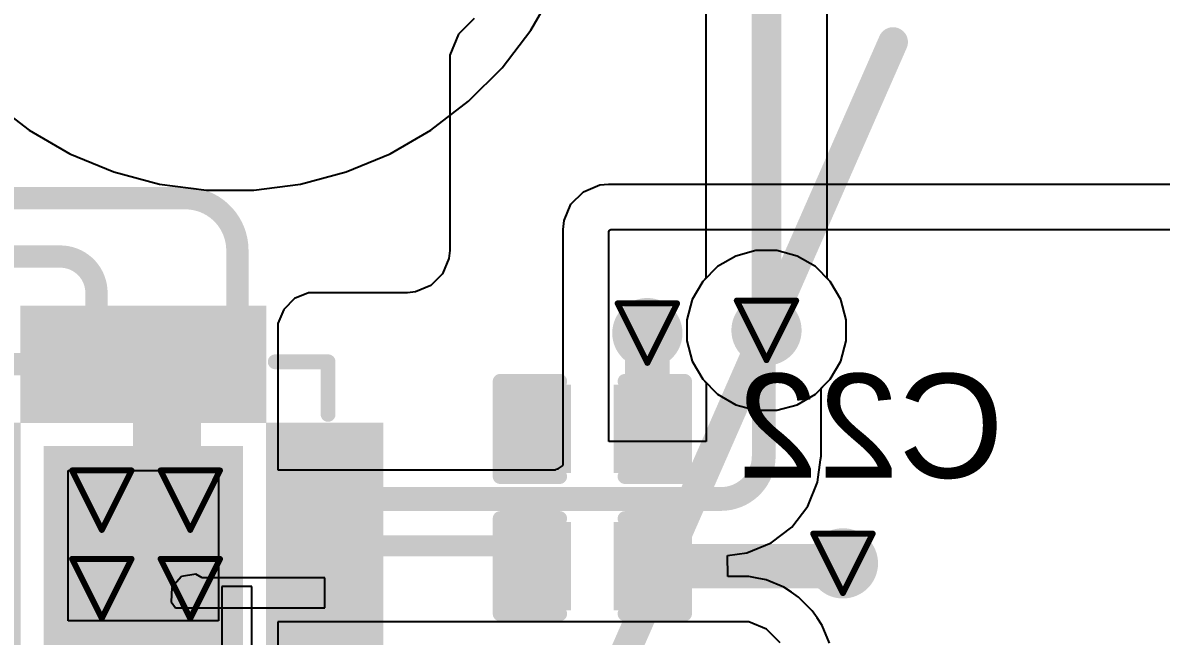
# Model space of a CAD drawing. Header units: inches. Extents: x -0.7 to 8.56, y -0.56 to 6.25.
# Drawn here: x 0.1951 to 0.578, y 1.4007 to 1.607 of the extents above; entities that cross this region are included whole.
import ezdxf

# ---------------------------------------------------------------- set-up
doc = ezdxf.new("R2010")
doc.units = ezdxf.units.IN
doc.header["$MEASUREMENT"] = 0
for name, color, linetype in [('Bottom Layer', 5, 'Continuous'), ('Bottom Overlay', 54, 'Continuous'), ('Bottom Paste', 16, 'Continuous'), ('Bottom Solder', 6, 'Continuous'), ('Dimension', 6, 'Continuous'), ('Drill Drawing', 1, 'Continuous'), ('Multi-Layer', 9, 'Continuous'), ('Top Layer', 1, 'Continuous'), ('Top Overlay', 2, 'Continuous'), ('Via Holes', 16, 'Continuous')]:
    doc.layers.add(name, color=color, linetype=linetype)
doc.styles.add('Arial', font='', dxfattribs={"height": 0.2})
doc.styles.get('Arial').set_extended_font_data('Arial')

# ---------------------------------------------------------------- blocks, each defined once
blk = doc.blocks.new('20_QFN_3_3__B_47')
at = {"layer": 'Bottom Layer'}
for points in [[(-0.0374, 0.07677), (-0.02559, 0.07677), (-0.02559, 0.04528), (-0.0374, 0.04528)], [(-0.02165, 0.07677), (-0.00984, 0.07677), (-0.00984, 0.04528), (-0.02165, 0.04528)], [(-0.00591, 0.07677), (0.00591, 0.07677), (0.00591, 0.04528), (-0.00591, 0.04528)], [(0.00984, 0.07677), (0.02165, 0.07677), (0.02165, 0.04528), (0.00984, 0.04528)], [(0.02559, 0.07677), (0.0374, 0.07677), (0.0374, 0.04528), (0.02559, 0.04528)], [(-0.07677, 0.02559), (-0.07677, 0.0374), (-0.04528, 0.0374), (-0.04528, 0.02559)], [(0.04528, 0.02559), (0.04528, 0.0374), (0.07677, 0.0374), (0.07677, 0.02559)], [(-0.02953, 0.02953), (0.02953, 0.02953), (0.02953, -0.02953), (-0.02953, -0.02953)], [(-0.07677, 0.00984), (-0.07677, 0.02165), (-0.04528, 0.02165), (-0.04528, 0.00984)], [(0.04528, 0.00984), (0.04528, 0.02165), (0.07677, 0.02165), (0.07677, 0.00984)], [(-0.07677, -0.00591), (-0.07677, 0.00591), (-0.04528, 0.00591), (-0.04528, -0.00591)], [(0.04528, -0.00591), (0.04528, 0.00591), (0.07677, 0.00591), (0.07677, -0.00591)], [(-0.07677, -0.02165), (-0.07677, -0.00984), (-0.04528, -0.00984), (-0.04528, -0.02165)], [(0.04528, -0.02165), (0.04528, -0.00984), (0.07677, -0.00984), (0.07677, -0.02165)], [(-0.07677, -0.0374), (-0.07677, -0.02559), (-0.04528, -0.02559), (-0.04528, -0.0374)], [(0.04528, -0.0374), (0.04528, -0.02559), (0.07677, -0.02559), (0.07677, -0.0374)], [(-0.0374, -0.04528), (-0.02559, -0.04528), (-0.02559, -0.07677), (-0.0374, -0.07677)], [(-0.02165, -0.04528), (-0.00984, -0.04528), (-0.00984, -0.07677), (-0.02165, -0.07677)], [(-0.00591, -0.04528), (0.00591, -0.04528), (0.00591, -0.07677), (-0.00591, -0.07677)], [(0.00984, -0.04528), (0.02165, -0.04528), (0.02165, -0.07677), (0.00984, -0.07677)], [(0.02559, -0.04528), (0.0374, -0.04528), (0.0374, -0.07677), (0.02559, -0.07677)]]:
    blk.add_hatch(color=5, dxfattribs=at).paths.add_polyline_path(points)
at = {"layer": 'Bottom Paste'}
for points in [[(-0.0374, 0.07677), (-0.02559, 0.07677), (-0.02559, 0.04528), (-0.0374, 0.04528)], [(-0.02165, 0.07677), (-0.00984, 0.07677), (-0.00984, 0.04528), (-0.02165, 0.04528)], [(-0.00591, 0.07677), (0.00591, 0.07677), (0.00591, 0.04528), (-0.00591, 0.04528)], [(0.00984, 0.07677), (0.02165, 0.07677), (0.02165, 0.04528), (0.00984, 0.04528)], [(0.02559, 0.07677), (0.0374, 0.07677), (0.0374, 0.04528), (0.02559, 0.04528)], [(-0.07677, 0.02559), (-0.07677, 0.0374), (-0.04528, 0.0374), (-0.04528, 0.02559)], [(0.04528, 0.02559), (0.04528, 0.0374), (0.07677, 0.0374), (0.07677, 0.02559)], [(-0.02953, 0.02953), (0.02953, 0.02953), (0.02953, -0.02953), (-0.02953, -0.02953)], [(-0.07677, 0.00984), (-0.07677, 0.02165), (-0.04528, 0.02165), (-0.04528, 0.00984)], [(0.04528, 0.00984), (0.04528, 0.02165), (0.07677, 0.02165), (0.07677, 0.00984)], [(-0.07677, -0.00591), (-0.07677, 0.00591), (-0.04528, 0.00591), (-0.04528, -0.00591)], [(0.04528, -0.00591), (0.04528, 0.00591), (0.07677, 0.00591), (0.07677, -0.00591)], [(-0.07677, -0.02165), (-0.07677, -0.00984), (-0.04528, -0.00984), (-0.04528, -0.02165)], [(0.04528, -0.02165), (0.04528, -0.00984), (0.07677, -0.00984), (0.07677, -0.02165)], [(-0.07677, -0.0374), (-0.07677, -0.02559), (-0.04528, -0.02559), (-0.04528, -0.0374)], [(0.04528, -0.0374), (0.04528, -0.02559), (0.07677, -0.02559), (0.07677, -0.0374)], [(-0.0374, -0.04528), (-0.02559, -0.04528), (-0.02559, -0.07677), (-0.0374, -0.07677)], [(-0.02165, -0.04528), (-0.00984, -0.04528), (-0.00984, -0.07677), (-0.02165, -0.07677)], [(-0.00591, -0.04528), (0.00591, -0.04528), (0.00591, -0.07677), (-0.00591, -0.07677)], [(0.00984, -0.04528), (0.02165, -0.04528), (0.02165, -0.07677), (0.00984, -0.07677)], [(0.02559, -0.04528), (0.0374, -0.04528), (0.0374, -0.07677), (0.02559, -0.07677)]]:
    blk.add_hatch(color=16, dxfattribs=at).paths.add_polyline_path(points)
at = {"layer": 'Bottom Solder'}
for points in [[(-0.0414, 0.08077), (-0.02159, 0.08077), (-0.02159, 0.04128), (-0.0414, 0.04128)], [(-0.02565, 0.08077), (-0.00584, 0.08077), (-0.00584, 0.04128), (-0.02565, 0.04128)], [(-0.00991, 0.08077), (0.00991, 0.08077), (0.00991, 0.04128), (-0.00991, 0.04128)], [(0.00584, 0.08077), (0.02565, 0.08077), (0.02565, 0.04128), (0.00584, 0.04128)], [(0.02159, 0.08077), (0.0414, 0.08077), (0.0414, 0.04128), (0.02159, 0.04128)], [(-0.08077, 0.02159), (-0.08077, 0.0414), (-0.04128, 0.0414), (-0.04128, 0.02159)], [(0.04128, 0.02159), (0.04128, 0.0414), (0.08077, 0.0414), (0.08077, 0.02159)], [(-0.03353, 0.03353), (0.03353, 0.03353), (0.03353, -0.03353), (-0.03353, -0.03353)], [(-0.08077, 0.00584), (-0.08077, 0.02565), (-0.04128, 0.02565), (-0.04128, 0.00584)], [(0.04128, 0.00584), (0.04128, 0.02565), (0.08077, 0.02565), (0.08077, 0.00584)], [(-0.08077, -0.00991), (-0.08077, 0.00991), (-0.04128, 0.00991), (-0.04128, -0.00991)], [(0.04128, -0.00991), (0.04128, 0.00991), (0.08077, 0.00991), (0.08077, -0.00991)], [(-0.08077, -0.02565), (-0.08077, -0.00584), (-0.04128, -0.00584), (-0.04128, -0.02565)], [(0.04128, -0.02565), (0.04128, -0.00584), (0.08077, -0.00584), (0.08077, -0.02565)], [(-0.08077, -0.0414), (-0.08077, -0.02159), (-0.04128, -0.02159), (-0.04128, -0.0414)], [(0.04128, -0.0414), (0.04128, -0.02159), (0.08077, -0.02159), (0.08077, -0.0414)], [(-0.0414, -0.04128), (-0.02159, -0.04128), (-0.02159, -0.08077), (-0.0414, -0.08077)], [(-0.02565, -0.04128), (-0.00584, -0.04128), (-0.00584, -0.08077), (-0.02565, -0.08077)], [(-0.00991, -0.04128), (0.00991, -0.04128), (0.00991, -0.08077), (-0.00991, -0.08077)], [(0.00584, -0.04128), (0.02565, -0.04128), (0.02565, -0.08077), (0.00584, -0.08077)], [(0.02159, -0.04128), (0.0414, -0.04128), (0.0414, -0.08077), (0.02159, -0.08077)]]:
    blk.add_hatch(color=6, dxfattribs=at).paths.add_polyline_path(points)
at = {"layer": 'Bottom Overlay'}
for points in [[(-0.06214, 0.06187, 0.005, 0.005, 0), (-0.04439, 0.06187, 0.005, 0.005, 0)], [(-0.06214, 0.06187, 0.005, 0.005, 0), (-0.06214, 0.04421, 0.005, 0.005, 0)], [(0.04439, 0.06187, 0.005, 0.005, 0), (0.06214, 0.06187, 0.005, 0.005, 0)], [(0.06214, 0.04421, 0.005, 0.005, 0), (0.06214, 0.06187, 0.005, 0.005, 0)], [(-0.08902, -0.0265, 0.005, 0.005, 0), (-0.08402, -0.0315, 0.005, 0.005, 0)], [(-0.08902, -0.0365, 0.005, 0.005, 0), (-0.08902, -0.0265, 0.005, 0.005, 0)], [(-0.08902, -0.0365, 0.005, 0.005, 0), (-0.08402, -0.0315, 0.005, 0.005, 0)], [(-0.06214, -0.04421, 0.005, 0.005, 0), (-0.06214, -0.06187, 0.005, 0.005, 0)], [(0.06214, -0.06187, 0.005, 0.005, 0), (0.06214, -0.04421, 0.005, 0.005, 0)], [(-0.06214, -0.06187, 0.005, 0.005, 0), (-0.04439, -0.06187, 0.005, 0.005, 0)], [(0.04439, -0.06187, 0.005, 0.005, 0), (0.06214, -0.06187, 0.005, 0.005, 0)]]:
    blk.add_lwpolyline(points, format="xyseb", dxfattribs=at)
for points in [[(-0.06339, 0.06187, 0.0025, 0.0025, 1), (-0.06089, 0.06187, 0.0025, 0.0025, 1)], [(-0.06339, 0.06187, 0.0025, 0.0025, 1), (-0.06089, 0.06187, 0.0025, 0.0025, 1)], [(-0.04564, 0.06187, 0.0025, 0.0025, 1), (-0.04314, 0.06187, 0.0025, 0.0025, 1)], [(0.04314, 0.06187, 0.0025, 0.0025, 1), (0.04564, 0.06187, 0.0025, 0.0025, 1)], [(0.06089, 0.06187, 0.0025, 0.0025, 1), (0.06339, 0.06187, 0.0025, 0.0025, 1)], [(0.06089, 0.06187, 0.0025, 0.0025, 1), (0.06339, 0.06187, 0.0025, 0.0025, 1)], [(-0.06339, 0.04421, 0.0025, 0.0025, 1), (-0.06089, 0.04421, 0.0025, 0.0025, 1)], [(0.06089, 0.04421, 0.0025, 0.0025, 1), (0.06339, 0.04421, 0.0025, 0.0025, 1)], [(-0.09027, -0.0265, 0.0025, 0.0025, 1), (-0.08777, -0.0265, 0.0025, 0.0025, 1)], [(-0.09027, -0.0265, 0.0025, 0.0025, 1), (-0.08777, -0.0265, 0.0025, 0.0025, 1)], [(-0.08527, -0.0315, 0.0025, 0.0025, 1), (-0.08277, -0.0315, 0.0025, 0.0025, 1)], [(-0.08527, -0.0315, 0.0025, 0.0025, 1), (-0.08277, -0.0315, 0.0025, 0.0025, 1)], [(-0.09027, -0.0365, 0.0025, 0.0025, 1), (-0.08777, -0.0365, 0.0025, 0.0025, 1)], [(-0.09027, -0.0365, 0.0025, 0.0025, 1), (-0.08777, -0.0365, 0.0025, 0.0025, 1)], [(-0.06339, -0.04421, 0.0025, 0.0025, 1), (-0.06089, -0.04421, 0.0025, 0.0025, 1)], [(0.06089, -0.04421, 0.0025, 0.0025, 1), (0.06339, -0.04421, 0.0025, 0.0025, 1)], [(-0.06339, -0.06187, 0.0025, 0.0025, 1), (-0.06089, -0.06187, 0.0025, 0.0025, 1)], [(-0.06339, -0.06187, 0.0025, 0.0025, 1), (-0.06089, -0.06187, 0.0025, 0.0025, 1)], [(-0.04564, -0.06187, 0.0025, 0.0025, 1), (-0.04314, -0.06187, 0.0025, 0.0025, 1)], [(0.04314, -0.06187, 0.0025, 0.0025, 1), (0.04564, -0.06187, 0.0025, 0.0025, 1)], [(0.06089, -0.06187, 0.0025, 0.0025, 1), (0.06339, -0.06187, 0.0025, 0.0025, 1)], [(0.06089, -0.06187, 0.0025, 0.0025, 1), (0.06339, -0.06187, 0.0025, 0.0025, 1)]]:
    blk.add_lwpolyline(points, format="xyseb", close=True, dxfattribs=at)
blk = doc.blocks.new('C___0402_B_72')
at = {"layer": 'Bottom Layer'}
for points in [[(-0.0095, 0.0125), (-0.0095, -0.0125), (-0.0275, -0.0125), (-0.0275, 0.0125)], [(0.0275, 0.0125), (0.0275, -0.0125), (0.0095, -0.0125), (0.0095, 0.0125)]]:
    blk.add_hatch(color=5, dxfattribs=at).paths.add_polyline_path(points)
at = {"layer": 'Bottom Paste'}
for points in [[(-0.0095, 0.0125), (-0.0095, -0.0125), (-0.0275, -0.0125), (-0.0275, 0.0125)], [(0.0275, 0.0125), (0.0275, -0.0125), (0.0095, -0.0125), (0.0095, 0.0125)]]:
    blk.add_hatch(color=16, dxfattribs=at).paths.add_polyline_path(points)
at = {"layer": 'Bottom Solder'}
for points in [[(-0.00714, 0.01486), (-0.00714, -0.01486), (-0.02986, -0.01486), (-0.02986, 0.01486)], [(0.02986, 0.01486), (0.02986, -0.01486), (0.00714, -0.01486), (0.00714, 0.01486)]]:
    blk.add_hatch(color=6, dxfattribs=at).paths.add_polyline_path(points)
at = {"layer": 'Bottom Overlay'}
for points in [[(-0.031, 0.016, 0.005, 0.005, 0), (-0.031, -0.016, 0.005, 0.005, 0)], [(-0.011, 0.016, 0.005, 0.005, 0), (-0.031, 0.016, 0.005, 0.005, 0)], [(0.031, 0.016, 0.005, 0.005, 0), (0.011, 0.016, 0.005, 0.005, 0)], [(0.031, 0.016, 0.005, 0.005, 0), (0.031, -0.016, 0.005, 0.005, 0)], [(-0.011, -0.016, 0.005, 0.005, 0), (-0.031, -0.016, 0.005, 0.005, 0)], [(0.031, -0.016, 0.005, 0.005, 0), (0.011, -0.016, 0.005, 0.005, 0)]]:
    blk.add_lwpolyline(points, format="xyseb", dxfattribs=at)
for points in [[(-0.03225, 0.016, 0.0025, 0.0025, 1), (-0.02975, 0.016, 0.0025, 0.0025, 1)], [(-0.03225, 0.016, 0.0025, 0.0025, 1), (-0.02975, 0.016, 0.0025, 0.0025, 1)], [(-0.01225, 0.016, 0.0025, 0.0025, 1), (-0.00975, 0.016, 0.0025, 0.0025, 1)], [(0.00975, 0.016, 0.0025, 0.0025, 1), (0.01225, 0.016, 0.0025, 0.0025, 1)], [(0.02975, 0.016, 0.0025, 0.0025, 1), (0.03225, 0.016, 0.0025, 0.0025, 1)], [(0.02975, 0.016, 0.0025, 0.0025, 1), (0.03225, 0.016, 0.0025, 0.0025, 1)], [(-0.03225, -0.016, 0.0025, 0.0025, 1), (-0.02975, -0.016, 0.0025, 0.0025, 1)], [(-0.03225, -0.016, 0.0025, 0.0025, 1), (-0.02975, -0.016, 0.0025, 0.0025, 1)], [(-0.01225, -0.016, 0.0025, 0.0025, 1), (-0.00975, -0.016, 0.0025, 0.0025, 1)], [(0.00975, -0.016, 0.0025, 0.0025, 1), (0.01225, -0.016, 0.0025, 0.0025, 1)], [(0.02975, -0.016, 0.0025, 0.0025, 1), (0.03225, -0.016, 0.0025, 0.0025, 1)], [(0.02975, -0.016, 0.0025, 0.0025, 1), (0.03225, -0.016, 0.0025, 0.0025, 1)]]:
    blk.add_lwpolyline(points, format="xyseb", close=True, dxfattribs=at)
blk = doc.blocks.new('C___0402_B_73')
at = {"layer": 'Bottom Layer'}
for points in [[(-0.0095, 0.0125), (-0.0095, -0.0125), (-0.0275, -0.0125), (-0.0275, 0.0125)], [(0.0275, 0.0125), (0.0275, -0.0125), (0.0095, -0.0125), (0.0095, 0.0125)]]:
    blk.add_hatch(color=5, dxfattribs=at).paths.add_polyline_path(points)
at = {"layer": 'Bottom Paste'}
for points in [[(-0.0095, 0.0125), (-0.0095, -0.0125), (-0.0275, -0.0125), (-0.0275, 0.0125)], [(0.0275, 0.0125), (0.0275, -0.0125), (0.0095, -0.0125), (0.0095, 0.0125)]]:
    blk.add_hatch(color=16, dxfattribs=at).paths.add_polyline_path(points)
at = {"layer": 'Bottom Solder'}
for points in [[(-0.00714, 0.01486), (-0.00714, -0.01486), (-0.02986, -0.01486), (-0.02986, 0.01486)], [(0.02986, 0.01486), (0.02986, -0.01486), (0.00714, -0.01486), (0.00714, 0.01486)]]:
    blk.add_hatch(color=6, dxfattribs=at).paths.add_polyline_path(points)
at = {"layer": 'Bottom Overlay'}
for points in [[(-0.011, 0.016, 0.005, 0.005, 0), (-0.031, 0.016, 0.005, 0.005, 0)], [(-0.031, -0.016, 0.005, 0.005, 0), (-0.031, 0.016, 0.005, 0.005, 0)], [(0.031, 0.016, 0.005, 0.005, 0), (0.011, 0.016, 0.005, 0.005, 0)], [(0.031, 0.016, 0.005, 0.005, 0), (0.031, -0.016, 0.005, 0.005, 0)], [(-0.011, -0.016, 0.005, 0.005, 0), (-0.031, -0.016, 0.005, 0.005, 0)], [(0.031, -0.016, 0.005, 0.005, 0), (0.011, -0.016, 0.005, 0.005, 0)]]:
    blk.add_lwpolyline(points, format="xyseb", dxfattribs=at)
for points in [[(-0.03225, 0.016, 0.0025, 0.0025, 1), (-0.02975, 0.016, 0.0025, 0.0025, 1)], [(-0.03225, 0.016, 0.0025, 0.0025, 1), (-0.02975, 0.016, 0.0025, 0.0025, 1)], [(-0.01225, 0.016, 0.0025, 0.0025, 1), (-0.00975, 0.016, 0.0025, 0.0025, 1)], [(0.00975, 0.016, 0.0025, 0.0025, 1), (0.01225, 0.016, 0.0025, 0.0025, 1)], [(0.02975, 0.016, 0.0025, 0.0025, 1), (0.03225, 0.016, 0.0025, 0.0025, 1)], [(0.02975, 0.016, 0.0025, 0.0025, 1), (0.03225, 0.016, 0.0025, 0.0025, 1)], [(-0.03225, -0.016, 0.0025, 0.0025, 1), (-0.02975, -0.016, 0.0025, 0.0025, 1)], [(-0.03225, -0.016, 0.0025, 0.0025, 1), (-0.02975, -0.016, 0.0025, 0.0025, 1)], [(-0.01225, -0.016, 0.0025, 0.0025, 1), (-0.00975, -0.016, 0.0025, 0.0025, 1)], [(0.00975, -0.016, 0.0025, 0.0025, 1), (0.01225, -0.016, 0.0025, 0.0025, 1)], [(0.02975, -0.016, 0.0025, 0.0025, 1), (0.03225, -0.016, 0.0025, 0.0025, 1)], [(0.02975, -0.016, 0.0025, 0.0025, 1), (0.03225, -0.016, 0.0025, 0.0025, 1)]]:
    blk.add_lwpolyline(points, format="xyseb", close=True, dxfattribs=at)

msp = doc.modelspace()

# ---------------------------------------------------------------- hatches: boundary and pattern name
at = {"layer": 'Bottom Layer'}
h = msp.add_hatch(color=5, dxfattribs=at)
edge = h.paths.add_edge_path()
edge.add_arc((0.4052, 1.50261), 0.01181, 0, 360)
h = msp.add_hatch(color=5, dxfattribs=at)
edge = h.paths.add_edge_path()
edge.add_arc((0.44527, 1.50354), 0.01181, 0, 360)
msp.add_hatch(color=5, dxfattribs=at).paths.add_polyline_path([(0.23215, 1.44644), (0.25512, 1.44644), (0.25512, 1.50787), (0.23215, 1.50787)])
h = msp.add_hatch(color=5, dxfattribs=at)
edge = h.paths.add_edge_path()
edge.add_arc((0.22172, 1.44644), 0.01181, 0, 360)
h = msp.add_hatch(color=5, dxfattribs=at)
edge = h.paths.add_edge_path()
edge.add_arc((0.25147, 1.44644), 0.01181, 0, 360)
h = msp.add_hatch(color=5, dxfattribs=at)
edge = h.paths.add_edge_path()
edge.add_arc((0.47098, 1.4252), 0.01181, 0, 360)
h = msp.add_hatch(color=5, dxfattribs=at)
edge = h.paths.add_edge_path()
edge.add_arc((0.22172, 1.41669), 0.01181, 0, 360)
h = msp.add_hatch(color=5, dxfattribs=at)
edge = h.paths.add_edge_path()
edge.add_arc((0.25147, 1.41669), 0.01181, 0, 360)
at = {"layer": 'Top Layer'}
h = msp.add_hatch(color=1, dxfattribs=at)
edge = h.paths.add_edge_path()
edge.add_arc((0.4052, 1.50261), 0.01181, 0, 360)
h = msp.add_hatch(color=1, dxfattribs=at)
edge = h.paths.add_edge_path()
edge.add_arc((0.44527, 1.50354), 0.01181, 0, 360)
h = msp.add_hatch(color=1, dxfattribs=at)
edge = h.paths.add_edge_path()
edge.add_arc((0.22172, 1.44644), 0.01181, 0, 360)
h = msp.add_hatch(color=1, dxfattribs=at)
edge = h.paths.add_edge_path()
edge.add_arc((0.25147, 1.44644), 0.01181, 0, 360)
h = msp.add_hatch(color=1, dxfattribs=at)
edge = h.paths.add_edge_path()
edge.add_arc((0.47098, 1.4252), 0.01181, 0, 360)
h = msp.add_hatch(color=1, dxfattribs=at)
edge = h.paths.add_edge_path()
edge.add_arc((0.22172, 1.41669), 0.01181, 0, 360)
h = msp.add_hatch(color=1, dxfattribs=at)
edge = h.paths.add_edge_path()
edge.add_arc((0.25147, 1.41669), 0.01181, 0, 360)
at = {"layer": 'Via Holes'}
h = msp.add_hatch(color=7, dxfattribs=at)
edge = h.paths.add_edge_path()
edge.add_arc((0.44527, 1.50354), 0.00591, 0, 360)
h = msp.add_hatch(color=7, dxfattribs=at)
edge = h.paths.add_edge_path()
edge.add_arc((0.4052, 1.50261), 0.00591, 0, 360)
h = msp.add_hatch(color=7, dxfattribs=at)
edge = h.paths.add_edge_path()
edge.add_arc((0.22172, 1.44644), 0.00591, 0, 360)
h = msp.add_hatch(color=7, dxfattribs=at)
edge = h.paths.add_edge_path()
edge.add_arc((0.25147, 1.44644), 0.00591, 0, 360)
h = msp.add_hatch(color=7, dxfattribs=at)
edge = h.paths.add_edge_path()
edge.add_arc((0.47098, 1.4252), 0.00591, 0, 360)
h = msp.add_hatch(color=7, dxfattribs=at)
edge = h.paths.add_edge_path()
edge.add_arc((0.22172, 1.41669), 0.00591, 0, 360)
h = msp.add_hatch(color=7, dxfattribs=at)
edge = h.paths.add_edge_path()
edge.add_arc((0.25147, 1.41669), 0.00591, 0, 360)

# ---------------------------------------------------------------- linework, layer by layer
at = {"layer": 'Bottom Layer'}
for p, q in [((0.34699, 1.60846), (0.34164, 1.60311)), ((0.34164, 1.60311), (0.33875, 1.59612)), ((0.33875, 1.59612), (0.33875, 1.59234)), ((0.33875, 1.59234), (0.33875, 1.59234)), ((0.33875, 1.59234), (0.33875, 1.53044)), ((0.38368, 1.55016), (0.38917, 1.55243)), ((0.38917, 1.55243), (0.39213, 1.55273)), ((0.39213, 1.55273), (0.39213, 1.55273)), ((0.39213, 1.55273), (0.58826, 1.55273)), ((0.37948, 1.54596), (0.38368, 1.55016)), ((0.37721, 1.54048), (0.37948, 1.54596)), ((0.37692, 1.53751), (0.37721, 1.54048)), ((0.37692, 1.45818), (0.37692, 1.53751)), ((0.39221, 1.53673), (0.39242, 1.53723)), ((0.39221, 1.46622), (0.39221, 1.53673)), ((0.39242, 1.53723), (0.39291, 1.53743)), ((0.39291, 1.53743), (0.58826, 1.53743)), ((0.33875, 1.53044), (0.33847, 1.52766)), ((0.43492, 1.52853), (0.42881, 1.525)), ((0.44174, 1.53035), (0.43492, 1.52853)), ((0.4488, 1.53035), (0.44174, 1.53035)), ((0.45562, 1.52853), (0.4488, 1.53035)), ((0.46173, 1.525), (0.45562, 1.52853)), ((0.33847, 1.52766), (0.33634, 1.52252)), ((0.42881, 1.525), (0.42381, 1.52001)), ((0.46672, 1.52001), (0.46173, 1.525)), ((0.33634, 1.52252), (0.33241, 1.51858)), ((0.32727, 1.51645), (0.32449, 1.51618)), ((0.33241, 1.51858), (0.32727, 1.51645)), ((0.42381, 1.52001), (0.42028, 1.51389)), ((0.47025, 1.51389), (0.46672, 1.52001)), ((0.28652, 1.51422), (0.2829, 1.5106)), ((0.29125, 1.51618), (0.28652, 1.51422)), ((0.29381, 1.51618), (0.29125, 1.51618)), ((0.32449, 1.51618), (0.29381, 1.51618)), ((0.32449, 1.51618), (0.32449, 1.51618)), ((0.42028, 1.51389), (0.41846, 1.50707)), ((0.47208, 1.50707), (0.47025, 1.51389)), ((0.2829, 1.5106), (0.28095, 1.50587)), ((0.28095, 1.50587), (0.28095, 1.50331)), ((0.41846, 1.50707), (0.41846, 1.50001)), ((0.47208, 1.50001), (0.47208, 1.50707)), ((0.28095, 1.50331), (0.28095, 1.50331)), ((0.28095, 1.50331), (0.28095, 1.45669)), ((0.41846, 1.50001), (0.42028, 1.49319)), ((0.47025, 1.49319), (0.47208, 1.50001)), ((0.42028, 1.49319), (0.42381, 1.48708)), ((0.46672, 1.48708), (0.47025, 1.49319)), ((0.42381, 1.48708), (0.42497, 1.48593)), ((0.42497, 1.48593), (0.42497, 1.46622)), ((0.46371, 1.48407), (0.46672, 1.48708)), ((0.46371, 1.46122), (0.46371, 1.48407)), ((0.42497, 1.46622), (0.39221, 1.46622)), ((0.46248, 1.45251), (0.46346, 1.45997)), ((0.46346, 1.45997), (0.46371, 1.46122)), ((0.21039, 1.43669), (0.21039, 1.45638)), ((0.21039, 1.45638), (0.26095, 1.45638)), ((0.26095, 1.45638), (0.26095, 1.43669)), ((0.28095, 1.45669), (0.3743, 1.45669)), ((0.3743, 1.45669), (0.37466, 1.45682)), ((0.37466, 1.45682), (0.37535, 1.45713)), ((0.37535, 1.45713), (0.37601, 1.45751)), ((0.37601, 1.45751), (0.37663, 1.45794)), ((0.37663, 1.45794), (0.37692, 1.45818)), ((0.37692, 1.45818), (0.37692, 1.45818)), ((0.37692, 1.45818), (0.37692, 1.45818)), ((0.45912, 1.44439), (0.46248, 1.45251)), ((0.45377, 1.43742), (0.45912, 1.44439)), ((0.21039, 1.40583), (0.21039, 1.43669)), ((0.26095, 1.43669), (0.26095, 1.42095)), ((0.4468, 1.43207), (0.45377, 1.43742)), ((0.43868, 1.42871), (0.4468, 1.43207)), ((0.4321, 1.42784), (0.43868, 1.42871)), ((0.43227, 1.42099), (0.4321, 1.42784)), ((0.24855, 1.42079), (0.24527, 1.41713)), ((0.25339, 1.42156), (0.24855, 1.42079)), ((0.25552, 1.42033), (0.25339, 1.42156)), ((0.26095, 1.42095), (0.26095, 1.40583)), ((0.4323, 1.42081), (0.43227, 1.42099)), ((0.43605, 1.42081), (0.4323, 1.42081)), ((0.43928, 1.42081), (0.43605, 1.42081)), ((0.43605, 1.42081), (0.43605, 1.42081)), ((0.44218, 1.42023), (0.43928, 1.42081)), ((0.43928, 1.42081), (0.43928, 1.42081)), ((0.43928, 1.42081), (0.43928, 1.42081)), ((0.24527, 1.41713), (0.24503, 1.41223)), ((0.29669, 1.42033), (0.25552, 1.42033)), ((0.27221, 1.41743), (0.26212, 1.41743)), ((0.26212, 1.41743), (0.26212, 1.40433)), ((0.27221, 1.39529), (0.27221, 1.41743)), ((0.29669, 1.41025), (0.29669, 1.42033)), ((0.44513, 1.41965), (0.44218, 1.42023)), ((0.45112, 1.41717), (0.44513, 1.41965)), ((0.44513, 1.41965), (0.44513, 1.41965)), ((0.44513, 1.41965), (0.44513, 1.41965)), ((0.45365, 1.41548), (0.45112, 1.41717)), ((0.45112, 1.41717), (0.45112, 1.41717)), ((0.45112, 1.41717), (0.45112, 1.41717)), ((0.45608, 1.41385), (0.45365, 1.41548)), ((0.46066, 1.40927), (0.45608, 1.41385)), ((0.45608, 1.41385), (0.45608, 1.41385)), ((0.45608, 1.41385), (0.45608, 1.41385)), ((0.24503, 1.41223), (0.24648, 1.41025)), ((0.24648, 1.41025), (0.24648, 1.41025)), ((0.24648, 1.41025), (0.29669, 1.41025)), ((0.46067, 1.40927), (0.46066, 1.40927)), ((0.46066, 1.40927), (0.46066, 1.40927)), ((0.46229, 1.40683), (0.46067, 1.40927)), ((0.26095, 1.40583), (0.21039, 1.40583)), ((0.43605, 1.40551), (0.28095, 1.40551)), ((0.28095, 1.40551), (0.28095, 1.38583)), ((0.43929, 1.40551), (0.43605, 1.40551)), ((0.43605, 1.40551), (0.43605, 1.40551)), ((0.44527, 1.40304), (0.43929, 1.40551)), ((0.46398, 1.40431), (0.46229, 1.40683)), ((0.26212, 1.40433), (0.26212, 1.37008)), ((0.44985, 1.39846), (0.44527, 1.40304)), ((0.46645, 1.39832), (0.46398, 1.40431)), ((0.46398, 1.40431), (0.46398, 1.40431)), ((0.46398, 1.40431), (0.46398, 1.40431))]:
    msp.add_line(p, q, dxfattribs=at)
for points in [[(0.13597, 1.54799, 0.0075, 0.0075, 0), (0.24977, 1.54799, 0.0075, 0.0075, 0)], [(0.24977, 1.54799, 0.0075, 0.0075, -0.414214), (0.26732, 1.53044, 0.0075, 0.0075, 0)], [(0.10957, 1.52836, 0.0075, 0.0075, 0), (0.20774, 1.52836, 0.0075, 0.0075, 0)], [(0.20774, 1.52836, 0.0075, 0.0075, -0.414214), (0.21992, 1.51618, 0.0075, 0.0075, 0)], [(0.26732, 1.49213, 0.0075, 0.0075, 0), (0.26732, 1.53044, 0.0075, 0.0075, 0)], [(0.21992, 1.49213, 0.0075, 0.0075, 0), (0.21992, 1.51618, 0.0075, 0.0075, 0)], [(0.4052, 1.4704, 0.015, 0.015, 0), (0.4052, 1.50261, 0.015, 0.015, 0)], [(0.44434, 1.50261, 0.008, 0.008, 0), (0.44527, 1.50354, 0.008, 0.008, 0)], [(0.44434, 1.46122, 0.008, 0.008, 0), (0.44434, 1.50261, 0.008, 0.008, 0)], [(0.07158, 1.49213, 0.0075, 0.0075, 0), (0.20417, 1.49213, 0.0075, 0.0075, 0)], [(0.44434, 1.46122, 0.008, 0.008, -0.414214), (0.42997, 1.44685, 0.008, 0.008, 0)], [(0.29669, 1.44685, 0.008, 0.008, 0), (0.42997, 1.44685, 0.008, 0.008, 0)], [(0.29669, 1.4311, 0.007, 0.007, 0), (0.3627, 1.4311, 0.007, 0.007, 0)], [(0.3627, 1.4311, 0.007, 0.007, 0), (0.3682, 1.4256, 0.007, 0.007, 0)], [(0.47098, 1.4252, 0.015, 0.015, -0.414214), (0.47004, 1.42426, 0.015, 0.015, 0)], [(0.3682, 1.42426, 0.007, 0.007, 0), (0.3682, 1.4256, 0.007, 0.007, 0)], [(0.4052, 1.42426, 0.015, 0.015, 0), (0.47004, 1.42426, 0.015, 0.015, 0)]]:
    msp.add_lwpolyline(points, format="xyseb", dxfattribs=at)
for points in [[(0.24789, 1.54799, 0.00375, 0.00375, 1), (0.25164, 1.54799, 0.00375, 0.00375, 1)], [(0.24789, 1.54799, 0.00375, 0.00375, 1), (0.25164, 1.54799, 0.00375, 0.00375, 1)], [(0.20586, 1.52836, 0.00375, 0.00375, 1), (0.20961, 1.52836, 0.00375, 0.00375, 1)], [(0.20586, 1.52836, 0.00375, 0.00375, 1), (0.20961, 1.52836, 0.00375, 0.00375, 1)], [(0.26545, 1.53044, 0.00375, 0.00375, 1), (0.2692, 1.53044, 0.00375, 0.00375, 1)], [(0.26545, 1.53044, 0.00375, 0.00375, 1), (0.2692, 1.53044, 0.00375, 0.00375, 1)], [(0.21805, 1.51618, 0.00375, 0.00375, 1), (0.2218, 1.51618, 0.00375, 0.00375, 1)], [(0.21805, 1.51618, 0.00375, 0.00375, 1), (0.2218, 1.51618, 0.00375, 0.00375, 1)], [(0.40145, 1.50261, 0.0075, 0.0075, 1), (0.40895, 1.50261, 0.0075, 0.0075, 1)], [(0.44234, 1.50261, 0.004, 0.004, 1), (0.44634, 1.50261, 0.004, 0.004, 1)], [(0.44234, 1.50261, 0.004, 0.004, 1), (0.44634, 1.50261, 0.004, 0.004, 1)], [(0.44327, 1.50354, 0.004, 0.004, 1), (0.44727, 1.50354, 0.004, 0.004, 1)], [(0.2023, 1.49213, 0.00375, 0.00375, 1), (0.20605, 1.49213, 0.00375, 0.00375, 1)], [(0.21805, 1.49213, 0.00375, 0.00375, 1), (0.2218, 1.49213, 0.00375, 0.00375, 1)], [(0.26545, 1.49213, 0.00375, 0.00375, 1), (0.2692, 1.49213, 0.00375, 0.00375, 1)], [(0.40145, 1.4704, 0.0075, 0.0075, 1), (0.40895, 1.4704, 0.0075, 0.0075, 1)], [(0.44234, 1.46122, 0.004, 0.004, 1), (0.44634, 1.46122, 0.004, 0.004, 1)], [(0.44234, 1.46122, 0.004, 0.004, 1), (0.44634, 1.46122, 0.004, 0.004, 1)], [(0.29469, 1.44685, 0.004, 0.004, 1), (0.29869, 1.44685, 0.004, 0.004, 1)], [(0.42797, 1.44685, 0.004, 0.004, 1), (0.43197, 1.44685, 0.004, 0.004, 1)], [(0.42797, 1.44685, 0.004, 0.004, 1), (0.43197, 1.44685, 0.004, 0.004, 1)], [(0.29494, 1.4311, 0.0035, 0.0035, 1), (0.29844, 1.4311, 0.0035, 0.0035, 1)], [(0.36095, 1.4311, 0.0035, 0.0035, 1), (0.36445, 1.4311, 0.0035, 0.0035, 1)], [(0.36095, 1.4311, 0.0035, 0.0035, 1), (0.36445, 1.4311, 0.0035, 0.0035, 1)], [(0.46723, 1.4252, 0.0075, 0.0075, 1), (0.47473, 1.4252, 0.0075, 0.0075, 1)], [(0.36645, 1.4256, 0.0035, 0.0035, 1), (0.36995, 1.4256, 0.0035, 0.0035, 1)], [(0.36645, 1.4256, 0.0035, 0.0035, 1), (0.36995, 1.4256, 0.0035, 0.0035, 1)], [(0.40145, 1.42426, 0.0075, 0.0075, 1), (0.40895, 1.42426, 0.0075, 0.0075, 1)], [(0.46629, 1.42426, 0.0075, 0.0075, 1), (0.47379, 1.42426, 0.0075, 0.0075, 1)], [(0.46629, 1.42426, 0.0075, 0.0075, 1), (0.47379, 1.42426, 0.0075, 0.0075, 1)], [(0.36645, 1.42426, 0.0035, 0.0035, 1), (0.36995, 1.42426, 0.0035, 0.0035, 1)]]:
    msp.add_lwpolyline(points, format="xyseb", close=True, dxfattribs=at)
at = {"layer": 'Dimension'}
msp.add_lwpolyline([(2.29567, 0.76642, 0.01, 0.01, 1), (0.52402, 0.76642, 0.01, 0.01, 1)], format="xyseb", close=True, dxfattribs=at)
at = {"layer": 'Drill Drawing'}
for points in [[(0.3952, 1.51261, 0.002, 0.002, 0), (0.4152, 1.51261, 0.002, 0.002, 0)], [(0.3952, 1.51261, 0.002, 0.002, 0), (0.4052, 1.49261, 0.002, 0.002, 0)], [(0.4052, 1.49261, 0.002, 0.002, 0), (0.4152, 1.51261, 0.002, 0.002, 0)], [(0.43527, 1.51354, 0.002, 0.002, 0), (0.45527, 1.51354, 0.002, 0.002, 0)], [(0.43527, 1.51354, 0.002, 0.002, 0), (0.44527, 1.49354, 0.002, 0.002, 0)], [(0.44527, 1.49354, 0.002, 0.002, 0), (0.45527, 1.51354, 0.002, 0.002, 0)], [(0.21172, 1.45644, 0.002, 0.002, 0), (0.23172, 1.45644, 0.002, 0.002, 0)], [(0.21172, 1.45644, 0.002, 0.002, 0), (0.22172, 1.43644, 0.002, 0.002, 0)], [(0.22172, 1.43644, 0.002, 0.002, 0), (0.23172, 1.45644, 0.002, 0.002, 0)], [(0.24147, 1.45644, 0.002, 0.002, 0), (0.26147, 1.45644, 0.002, 0.002, 0)], [(0.24147, 1.45644, 0.002, 0.002, 0), (0.25147, 1.43644, 0.002, 0.002, 0)], [(0.25147, 1.43644, 0.002, 0.002, 0), (0.26147, 1.45644, 0.002, 0.002, 0)], [(0.46098, 1.4352, 0.002, 0.002, 0), (0.48098, 1.4352, 0.002, 0.002, 0)], [(0.46098, 1.4352, 0.002, 0.002, 0), (0.47098, 1.4152, 0.002, 0.002, 0)], [(0.47098, 1.4152, 0.002, 0.002, 0), (0.48098, 1.4352, 0.002, 0.002, 0)], [(0.21172, 1.42669, 0.002, 0.002, 0), (0.23172, 1.42669, 0.002, 0.002, 0)], [(0.21172, 1.42669, 0.002, 0.002, 0), (0.22172, 1.40669, 0.002, 0.002, 0)], [(0.22172, 1.40669, 0.002, 0.002, 0), (0.23172, 1.42669, 0.002, 0.002, 0)], [(0.24147, 1.42669, 0.002, 0.002, 0), (0.26147, 1.42669, 0.002, 0.002, 0)], [(0.24147, 1.42669, 0.002, 0.002, 0), (0.25147, 1.40669, 0.002, 0.002, 0)], [(0.25147, 1.40669, 0.002, 0.002, 0), (0.26147, 1.42669, 0.002, 0.002, 0)]]:
    msp.add_lwpolyline(points, format="xyseb", dxfattribs=at)
for points in [[(0.3947, 1.51261, 0.001, 0.001, 1), (0.3957, 1.51261, 0.001, 0.001, 1)], [(0.3947, 1.51261, 0.001, 0.001, 1), (0.3957, 1.51261, 0.001, 0.001, 1)], [(0.4147, 1.51261, 0.001, 0.001, 1), (0.4157, 1.51261, 0.001, 0.001, 1)], [(0.4147, 1.51261, 0.001, 0.001, 1), (0.4157, 1.51261, 0.001, 0.001, 1)], [(0.43477, 1.51354, 0.001, 0.001, 1), (0.43577, 1.51354, 0.001, 0.001, 1)], [(0.43477, 1.51354, 0.001, 0.001, 1), (0.43577, 1.51354, 0.001, 0.001, 1)], [(0.45477, 1.51354, 0.001, 0.001, 1), (0.45577, 1.51354, 0.001, 0.001, 1)], [(0.45477, 1.51354, 0.001, 0.001, 1), (0.45577, 1.51354, 0.001, 0.001, 1)], [(0.4047, 1.49261, 0.001, 0.001, 1), (0.4057, 1.49261, 0.001, 0.001, 1)], [(0.4047, 1.49261, 0.001, 0.001, 1), (0.4057, 1.49261, 0.001, 0.001, 1)], [(0.44477, 1.49354, 0.001, 0.001, 1), (0.44577, 1.49354, 0.001, 0.001, 1)], [(0.44477, 1.49354, 0.001, 0.001, 1), (0.44577, 1.49354, 0.001, 0.001, 1)], [(0.21122, 1.45644, 0.001, 0.001, 1), (0.21222, 1.45644, 0.001, 0.001, 1)], [(0.21122, 1.45644, 0.001, 0.001, 1), (0.21222, 1.45644, 0.001, 0.001, 1)], [(0.23122, 1.45644, 0.001, 0.001, 1), (0.23222, 1.45644, 0.001, 0.001, 1)], [(0.23122, 1.45644, 0.001, 0.001, 1), (0.23222, 1.45644, 0.001, 0.001, 1)], [(0.24097, 1.45644, 0.001, 0.001, 1), (0.24197, 1.45644, 0.001, 0.001, 1)], [(0.24097, 1.45644, 0.001, 0.001, 1), (0.24197, 1.45644, 0.001, 0.001, 1)], [(0.26097, 1.45644, 0.001, 0.001, 1), (0.26197, 1.45644, 0.001, 0.001, 1)], [(0.26097, 1.45644, 0.001, 0.001, 1), (0.26197, 1.45644, 0.001, 0.001, 1)], [(0.22122, 1.43644, 0.001, 0.001, 1), (0.22222, 1.43644, 0.001, 0.001, 1)], [(0.22122, 1.43644, 0.001, 0.001, 1), (0.22222, 1.43644, 0.001, 0.001, 1)], [(0.25097, 1.43644, 0.001, 0.001, 1), (0.25197, 1.43644, 0.001, 0.001, 1)], [(0.25097, 1.43644, 0.001, 0.001, 1), (0.25197, 1.43644, 0.001, 0.001, 1)], [(0.46048, 1.4352, 0.001, 0.001, 1), (0.46148, 1.4352, 0.001, 0.001, 1)], [(0.46048, 1.4352, 0.001, 0.001, 1), (0.46148, 1.4352, 0.001, 0.001, 1)], [(0.48048, 1.4352, 0.001, 0.001, 1), (0.48148, 1.4352, 0.001, 0.001, 1)], [(0.48048, 1.4352, 0.001, 0.001, 1), (0.48148, 1.4352, 0.001, 0.001, 1)], [(0.21122, 1.42669, 0.001, 0.001, 1), (0.21222, 1.42669, 0.001, 0.001, 1)], [(0.21122, 1.42669, 0.001, 0.001, 1), (0.21222, 1.42669, 0.001, 0.001, 1)], [(0.23122, 1.42669, 0.001, 0.001, 1), (0.23222, 1.42669, 0.001, 0.001, 1)], [(0.23122, 1.42669, 0.001, 0.001, 1), (0.23222, 1.42669, 0.001, 0.001, 1)], [(0.24097, 1.42669, 0.001, 0.001, 1), (0.24197, 1.42669, 0.001, 0.001, 1)], [(0.24097, 1.42669, 0.001, 0.001, 1), (0.24197, 1.42669, 0.001, 0.001, 1)], [(0.26097, 1.42669, 0.001, 0.001, 1), (0.26197, 1.42669, 0.001, 0.001, 1)], [(0.26097, 1.42669, 0.001, 0.001, 1), (0.26197, 1.42669, 0.001, 0.001, 1)], [(0.47048, 1.4152, 0.001, 0.001, 1), (0.47148, 1.4152, 0.001, 0.001, 1)], [(0.47048, 1.4152, 0.001, 0.001, 1), (0.47148, 1.4152, 0.001, 0.001, 1)], [(0.22122, 1.40669, 0.001, 0.001, 1), (0.22222, 1.40669, 0.001, 0.001, 1)], [(0.22122, 1.40669, 0.001, 0.001, 1), (0.22222, 1.40669, 0.001, 0.001, 1)], [(0.25097, 1.40669, 0.001, 0.001, 1), (0.25197, 1.40669, 0.001, 0.001, 1)], [(0.25097, 1.40669, 0.001, 0.001, 1), (0.25197, 1.40669, 0.001, 0.001, 1)]]:
    msp.add_lwpolyline(points, format="xyseb", close=True, dxfattribs=at)
at = {"layer": 'Multi-Layer'}
for p, q in [((0.36601, 1.60447), (0.37396, 1.61825)), ((0.35632, 1.59184), (0.36601, 1.60447)), ((0.34506, 1.58058), (0.35632, 1.59184)), ((0.1846, 1.58058), (0.19723, 1.57089)), ((0.33243, 1.57089), (0.34506, 1.58058)), ((0.19723, 1.57089), (0.21101, 1.56294)), ((0.31865, 1.56294), (0.33243, 1.57089)), ((0.21101, 1.56294), (0.22572, 1.55685)), ((0.30394, 1.55685), (0.31865, 1.56294)), ((0.22572, 1.55685), (0.24109, 1.55273)), ((0.28857, 1.55273), (0.30394, 1.55685)), ((0.24109, 1.55273), (0.25687, 1.55065)), ((0.27279, 1.55065), (0.28857, 1.55273)), ((0.25687, 1.55065), (0.26483, 1.55065)), ((0.26483, 1.55065), (0.27279, 1.55065))]:
    msp.add_line(p, q, dxfattribs=at)
at = {"layer": 'Top Layer'}
for p, q in [((0.42488, 1.9303), (0.42488, 1.52107)), ((0.46566, 1.52107), (0.46566, 1.63173)), ((0.36601, 1.60447), (0.37396, 1.61825)), ((0.35632, 1.59184), (0.36601, 1.60447)), ((0.34506, 1.58058), (0.35632, 1.59184)), ((0.1846, 1.58058), (0.19723, 1.57089)), ((0.33243, 1.57089), (0.34506, 1.58058)), ((0.19723, 1.57089), (0.21101, 1.56294)), ((0.31865, 1.56294), (0.33243, 1.57089)), ((0.21101, 1.56294), (0.22572, 1.55685)), ((0.30394, 1.55685), (0.31865, 1.56294)), ((0.22572, 1.55685), (0.24109, 1.55273)), ((0.28857, 1.55273), (0.30394, 1.55685)), ((0.24109, 1.55273), (0.25687, 1.55065)), ((0.27279, 1.55065), (0.28857, 1.55273)), ((0.25687, 1.55065), (0.27279, 1.55065)), ((0.42488, 1.52107), (0.42381, 1.52001)), ((0.46672, 1.52001), (0.46566, 1.52107)), ((0.42381, 1.52001), (0.42028, 1.51389)), ((0.47025, 1.51389), (0.46672, 1.52001)), ((0.42028, 1.51389), (0.41846, 1.50707)), ((0.47208, 1.50707), (0.47025, 1.51389)), ((0.41846, 1.50707), (0.41846, 1.50001)), ((0.47208, 1.50001), (0.47208, 1.50707)), ((0.41846, 1.50001), (0.42028, 1.49319)), ((0.47025, 1.49319), (0.47208, 1.50001)), ((0.42028, 1.49319), (0.42381, 1.48708)), ((0.46672, 1.48708), (0.47025, 1.49319)), ((0.42381, 1.48708), (0.42881, 1.48209)), ((0.46173, 1.48209), (0.46672, 1.48708)), ((0.42881, 1.48209), (0.43492, 1.47856)), ((0.45562, 1.47856), (0.46173, 1.48209)), ((0.43492, 1.47856), (0.44174, 1.47673)), ((0.4488, 1.47673), (0.45562, 1.47856)), ((0.44174, 1.47673), (0.4488, 1.47673))]:
    msp.add_line(p, q, dxfattribs=at)
for points in [[(0.44527, 1.50354, 0.01, 0.01, 0), (0.44527, 1.93708, 0.01, 0.01, 0)], [(0.56081, 0.51712, 0.08, 0.08, -0.267603), (0.76584, 1.37787, 0.08, 0.08, 0)]]:
    msp.add_lwpolyline(points, format="xyseb", dxfattribs=at)
msp.add_lwpolyline([(0.44277, 1.50354, 0.005, 0.005, 1), (0.44777, 1.50354, 0.005, 0.005, 1)], format="xyseb", close=True, dxfattribs=at)
at = {"layer": 'Top Overlay'}
msp.add_lwpolyline([(-0.1797, 0.08039, 0.01, 0.01, 0), (0.48784, 1.60048, 0.01, 0.01, 0)], format="xyseb", dxfattribs=at)
msp.add_lwpolyline([(0.48534, 1.60048, 0.005, 0.005, 1), (0.49034, 1.60048, 0.005, 0.005, 1)], format="xyseb", close=True, dxfattribs=at)

# ---------------------------------------------------------------- block references
msp.add_blockref('20_QFN_3_3__B_47', (0.23567, 1.4311))
at = {"rotation": 180}
for name, p in [('C___0402_B_73', (0.3867, 1.4704)), ('C___0402_B_72', (0.3867, 1.42426))]:
    msp.add_blockref(name, p, dxfattribs=at)

# ---------------------------------------------------------------- texts
at = {"layer": 'Bottom Overlay', "style": 'Arial', "text_generation_flag": 2}
msp.add_text('C22', height=0.035, dxfattribs=at).set_placement((0.52516, 1.45396))

doc.saveas('drawing.dxf')
